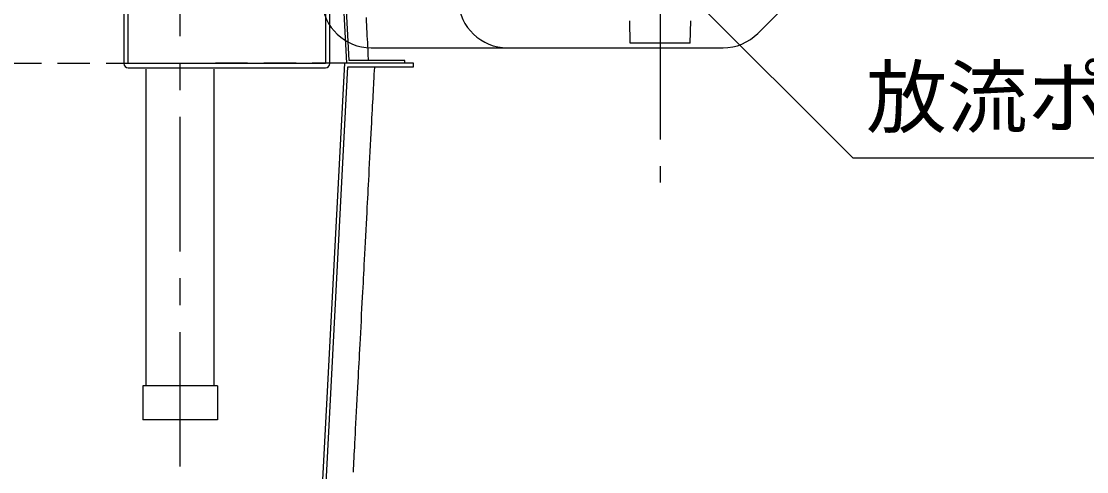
# Model space of a CAD drawing. Units: millimetres, scale not verified. Extents: x -23521 to 8910, y -6308 to 6308.
# Drawn here: x -3273 to -2085, y -3117 to -2614 of the extents above; entities that cross this region are included whole.
import ezdxf
from ezdxf.enums import TextEntityAlignment as Align

# ---------------------------------------------------------------- set-up
doc = ezdxf.new("R2010")
doc.units = ezdxf.units.MM
doc.header["$LTSCALE"] = 30
doc.linetypes.add('CHAIN1', pattern=[8, 5, -1, 1, -1])
doc.linetypes.add('DASHED1', pattern=[1.8, 1.2, -0.6])
doc.layers.add('0-1_空気管', color=3, linetype='Continuous', lineweight=25)
doc.layers.add('0-2_1-1ﾚｲﾔ', color=3, linetype='Continuous', lineweight=25)
doc.styles.add('ＭＳ ゴシック', font='')
doc.styles.get('ＭＳ ゴシック').set_extended_font_data('MS Gothic')

msp = doc.modelspace()

# ---------------------------------------------------------------- linework, layer by layer
at = {"layer": '0-1_空気管', "linetype": 'CHAIN1'}
for p, q in [((-2560.65, -1636.09), (-2560.65, -2794.37)), ((-3095.94, -3111.09), (-3095.94, -2211.09))]:
    msp.add_line(p, q, dxfattribs=at)
at = {"layer": '0-1_空気管'}
for p, q in [((-3158.94, -2126.38), (-3158.94, -2661.38)), ((-3153.95, -2661.38), (-3153.95, -2236.38)), ((-2907.61, -2657.89), (-2927.67, -2275.09)), ((-2933.95, -2311.51), (-2933.95, -2661.38)), ((-2928.95, -2661.38), (-2928.95, -2311.38)), ((-2451.82, -2627.78), (-2349.52, -2525.47)), ((-2527.71, -2584.99), (-2346.01, -2766.68)), ((-2883.02, -2643.89), (-2490.72, -2643.89)), ((-2845.65, -2657.89), (-2907.61, -2657.89)), ((-2845.65, -2661.09), (-2845.65, -2657.89)), ((-2933.95, -2661.38), (-3153.95, -2661.38)), ((-3153.95, -2666.38), (-2933.95, -2666.38)), ((-3133.95, -3021.09), (-3133.95, -2667.82)), ((-3057.95, -3021.09), (-3057.95, -2667.82)), ((-2938, -3218.68), (-2908.99, -2665.09)), ((-2835.64, -2661.09), (-2912.78, -2661.09)), ((-2346.01, -2766.68), (-1881.01, -2766.68)), ((-3054.45, -3021.09), (-3054.45, -3059.09)), ((-3054.45, -3059.09), (-3137.45, -3059.09))]:
    msp.add_line(p, q, dxfattribs=at)
at = {"layer": '0-1_空気管', "linetype": 'DASHED1'}
for p, q in [((-3340.65, -2661.09), (-3134.95, -2661.09)), ((-2912.78, -2661.09), (-3058.95, -2661.09))]:
    msp.add_line(p, q, dxfattribs=at)
at = {"layer": '0-1_空気管'}
for points in [[(-2927.67, -2275.09), (-2930.88, -2275.09), (-2910.64, -2661.09)], [(-2888.75, -2610.08), (-2888.52, -2614.4)], [(-2888.52, -2614.4), (-2888.3, -2618.53), (-2888.09, -2622.53), (-2887.88, -2626.47), (-2887.68, -2630.39), (-2887.47, -2634.24), (-2887.28, -2637.97), (-2887.09, -2641.52), (-2886.91, -2644.83), (-2886.76, -2647.82), (-2886.62, -2650.45), (-2886.22, -2657.89)], [(-2912.78, -2661.09), (-2941.94, -3217.51)], [(-2908.99, -2665.09), (-2835.64, -2665.09), (-2835.64, -2661.09)], [(-2879.47, -2665.09), (-2879.75, -2670.34), (-2879.87, -2672.54), (-2880.01, -2675.17), (-2880.16, -2678.18), (-2880.34, -2681.49), (-2880.52, -2685.04), (-2880.72, -2688.78), (-2880.92, -2692.65), (-2881.13, -2696.57), (-2881.33, -2700.52), (-2881.54, -2704.52), (-2881.76, -2708.66), (-2881.99, -2712.97), (-2882.23, -2717.53), (-2882.48, -2722.4), (-2882.76, -2727.63), (-2883.06, -2733.3), (-2883.38, -2739.43), (-2883.72, -2745.93), (-2884.07, -2752.67), (-2884.43, -2759.54), (-2884.79, -2766.4), (-2885.15, -2773.15), (-2885.49, -2779.64), (-2885.81, -2785.77), (-2886.11, -2791.45), (-2886.39, -2796.76), (-2886.65, -2801.82), (-2886.91, -2806.76), (-2887.17, -2811.7), (-2887.44, -2816.76), (-2887.72, -2822.07), (-2888.01, -2827.75), (-2888.34, -2833.88), (-2888.68, -2840.37), (-2889.03, -2847.12), (-2889.75, -2860.85), (-2890.11, -2867.59), (-2890.45, -2874.09)], [(-2890.45, -2874.09), (-2890.77, -2880.22), (-2891.07, -2885.9), (-2891.35, -2891.21), (-2891.61, -2896.27), (-2891.87, -2901.21), (-2892.13, -2906.15), (-2892.4, -2911.21), (-2892.67, -2916.52), (-2892.97, -2922.19), (-2893.3, -2928.32), (-2893.63, -2934.82), (-2893.99, -2941.56), (-2894.35, -2948.43), (-2894.71, -2955.3), (-2895.07, -2962.04), (-2895.41, -2968.54), (-2895.73, -2974.67), (-2896.03, -2980.34), (-2896.3, -2985.65), (-2896.57, -2990.72), (-2896.83, -2995.65), (-2897.09, -3000.59), (-2897.35, -3005.66), (-2897.63, -3010.97), (-2897.93, -3016.64), (-2898.25, -3022.77), (-2898.59, -3029.27), (-2898.95, -3036.01), (-2899.31, -3042.88), (-2899.67, -3049.74), (-2900.02, -3056.49), (-2900.36, -3062.99), (-2900.68, -3069.11), (-2900.98, -3074.78), (-2901.26, -3080.02), (-2901.51, -3084.89), (-2901.75, -3089.45), (-2901.98, -3093.76), (-2902.2, -3097.89)], [(-3054.45, -3021.09), (-3137.45, -3021.09), (-3137.45, -3059.09)], [(-2902.2, -3097.89), (-2902.41, -3101.9), (-2902.61, -3105.84), (-2902.82, -3109.77), (-2903.02, -3113.63), (-2903.22, -3117.37)]]:
    msp.add_lwpolyline(points, dxfattribs=at)
for centre, radius, start, end in [((-2883.02, -2588.89), 55, 182.99998, 270), ((-2731.03, -2588.89), 55, 182.99998, 270), ((-2490.72, -2588.89), 55, 270, 315), ((-3153.95, -2661.38), 5, 180, 270), ((-2933.95, -2661.38), 5, 270, 0)]:
    msp.add_arc(centre, radius, start, end, dxfattribs=at)
at = {"layer": '0-2_1-1ﾚｲﾔ'}
for p, q in [((-2594.12, -2638.89), (-2594.55, -2613.89)), ((-2527.17, -2638.89), (-2526.74, -2613.89)), ((-2527.17, -2638.89), (-2594.12, -2638.89))]:
    msp.add_line(p, q, dxfattribs=at)

# ---------------------------------------------------------------- texts
at = {"layer": '0-1_空気管', "color": 4, "style": 'ＭＳ ゴシック'}
msp.add_text('放流ポンプ', height=65.98, dxfattribs=at).set_placement((-2331.01, -2751.68), align=Align.BOTTOM_LEFT)

doc.saveas('drawing.dxf')
